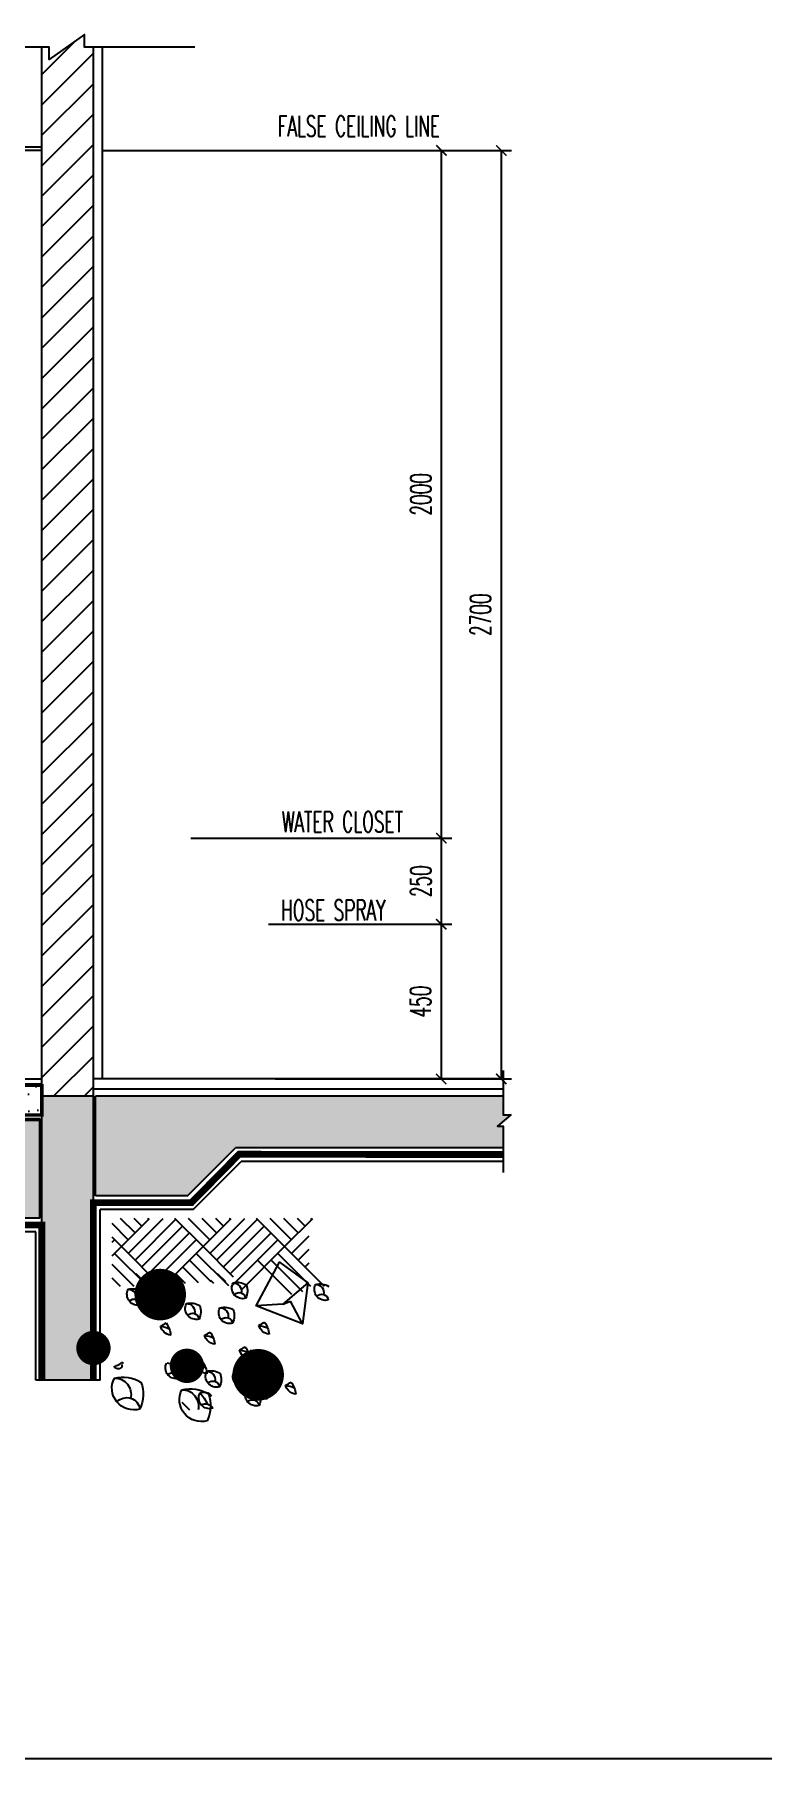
# Model space of a CAD drawing. Extents: x 417609.6 to 417638.5, y 43441 to 43460.9.
# Drawn here: x 417613.82 to 417615.94, y 43440.98 to 43445.99 of the extents above; entities that cross this region are included whole.
import ezdxf

# ---------------------------------------------------------------- set-up
doc = ezdxf.new("R2010")
doc.units = 0
doc.header["$MEASUREMENT"] = 0
doc.header["$PDMODE"] = 3
doc.header["$PDSIZE"] = 0.1
doc.linetypes.add('HIDDEN2', pattern=[0.1875, 0.125, -0.0625])
doc.layers.get('0').update_dxf_attribs({"linetype": 'CONTINUOUS'})
doc.layers.get('DEFPOINTS').update_dxf_attribs({"linetype": 'CONTINUOUS'})
for name, color, linetype in [('2', 2, 'CONTINUOUS'), ('Dimout', 4, 'CONTINUOUS'), ('ELE', 3, 'CONTINUOUS'), ('gravel', 11, 'CONTINUOUS'), ('Hatch', 11, 'CONTINUOUS'), ('Plaster', 7, 'CONTINUOUS'), ('TITLE', 6, 'CONTINUOUS'), ('TXT', 2, 'CONTINUOUS'), ('WALL', 6, 'CONTINUOUS'), ('WallPartition', 2, 'CONTINUOUS'), ('Windows', 9, 'CONTINUOUS')]:
    doc.layers.add(name, color=color, linetype=linetype)
doc.styles.add('ROMANS', font='ROMANS.shx', dxfattribs={"width": 0.6})
doc.dimstyles.new('R50', dxfattribs={"dimscale": 0, "dimtxt": 0.06, "dimasz": 0.03, "dimexe": 0.03, "dimexo": 0.03, "dimgap": 0.03, "dimtad": 1, "dimdec": 0, "dimlfac": 1000, "dimzin": 13, "dimdsep": 46, "dimtxsty": 'ROMANS', "dimblk": 'ARCHTICK', "dimcen": 0.09, "dimclrd": 4, "dimclre": 4, "dimclrt": 2, "dimadec": 0, "dimazin": 0, "dimtfac": 1, "dimtdec": 0, "dimtofl": 0, "dimtmove": 2, "dimatfit": 3, "dimldrblk": 'CLOSEDBLANK', "dimfxl": 0, "dimtolj": 1, "dimtzin": 0, "dimarcsym": 0})

# ---------------------------------------------------------------- blocks, each defined once
blk = doc.blocks.new('A$C53BB0ABE')
for p, q in [((0.1286, 0.5089), (0.0467, 0.5908)), ((0.0494, 0.5881), (0.052, 0.5908)), ((0.0692, 0.5683), (0.0916, 0.5908)), ((0.089, 0.5485), (0.1312, 0.5908)), ((0.1088, 0.5287), (0.1708, 0.5908)), ((0.1286, 0.5089), (0.2104, 0.5908)), ((0.3068, 0.4495), (0.188, 0.5683)), ((0.3266, 0.4693), (0.2078, 0.5881)), ((0.3464, 0.4891), (0.2447, 0.5908)), ((0.3662, 0.5089), (0.2843, 0.5908)), ((0.287, 0.5881), (0.2896, 0.5908)), ((0.3068, 0.5683), (0.3292, 0.5908)), ((0.3266, 0.5485), (0.3688, 0.5908)), ((0.3464, 0.5287), (0.4084, 0.5908)), ((0.3662, 0.5089), (0.448, 0.5908)), ((0.5444, 0.4495), (0.4256, 0.5683)), ((0.5642, 0.4693), (0.4454, 0.5881)), ((0.584, 0.4891), (0.4823, 0.5908)), ((0.6038, 0.5089), (0.5219, 0.5908)), ((0.5246, 0.5881), (0.5272, 0.5908)), ((0.5444, 0.5683), (0.5668, 0.5908)), ((0.5642, 0.5485), (0.6064, 0.5908)), ((0.584, 0.5287), (0.6308, 0.5756)), ((0.0126, 0.3929), (0.1286, 0.5089)), ((0.1088, 0.4891), (0.0574, 0.5405)), ((0.2522, 0.3853), (0.1286, 0.5089)), ((0.2844, 0.3927), (0.1484, 0.5287)), ((0.287, 0.4297), (0.1682, 0.5485)), ((0.2775, 0.4202), (0.3662, 0.5089)), ((0.4822, 0.3929), (0.3662, 0.5089)), ((0.5048, 0.4099), (0.386, 0.5287)), ((0.5246, 0.4297), (0.4058, 0.5485)), ((0.4877, 0.3929), (0.6038, 0.5089)), ((0.6038, 0.5089), (0.6308, 0.536)), ((0.6308, 0.4819), (0.6038, 0.5089)), ((0.6308, 0.5215), (0.6236, 0.5287)), ((0.0522, 0.3929), (0.1484, 0.4891)), ((0.089, 0.4693), (0.0574, 0.5009)), ((0.0692, 0.4495), (0.0574, 0.4613)), ((0.0761, 0.3773), (0.1682, 0.4693)), ((0.1077, 0.3692), (0.2078, 0.4693)), ((0.2911, 0.3942), (0.386, 0.4891)), ((0.3425, 0.406), (0.4058, 0.4693)), ((0.5273, 0.3929), (0.6236, 0.4891)), ((0.5669, 0.3929), (0.6308, 0.4568)), ((0.2998, 0.4059), (0.3237, 0.4297)), ((0.335, 0.4014), (0.3435, 0.4099)), ((0.3799, 0.4038), (0.4256, 0.4495)), ((0.4173, 0.4017), (0.4454, 0.4297)), ((0.4547, 0.3995), (0.4652, 0.4099)), ((0.4927, 0.3612), (0.5613, 0.4297)), ((0.6065, 0.3929), (0.6308, 0.4172)), ((0.6038, 0.1716), (0.5993, 0.1716)), ((0.5993, 0.1716), (0.5993, 0.17)), ((0.5993, 0.17), (0.6008, 0.17)), ((0.6008, 0.17), (0.6008, 0.1685)), ((0.6023, 0.1655), (0.6023, 0.1579)), ((0.6023, 0.1579), (0.6054, 0.1564)), ((0.6054, 0.17), (0.6038, 0.1716)), ((0.6069, 0.1685), (0.6054, 0.17)), ((0.6054, 0.1564), (0.6069, 0.1549)), ((0.6084, 0.167), (0.6069, 0.1685)), ((0.6069, 0.1549), (0.6084, 0.1534)), ((0.6099, 0.167), (0.6084, 0.167)), ((0.6084, 0.1534), (0.6175, 0.1534)), ((0.6114, 0.1655), (0.6099, 0.167)), ((0.6129, 0.164), (0.6114, 0.1655)), ((0.616, 0.164), (0.6129, 0.164)), ((0.6175, 0.1625), (0.616, 0.164)), ((0.6205, 0.1625), (0.6175, 0.1625)), ((0.6175, 0.1534), (0.619, 0.1549)), ((0.619, 0.1549), (0.622, 0.1549)), ((0.6205, 0.1609), (0.6205, 0.1625)), ((0.6236, 0.1609), (0.6205, 0.1609)), ((0.622, 0.1564), (0.6236, 0.1579)), ((0.622, 0.1549), (0.622, 0.1564)), ((0.6236, 0.1579), (0.6236, 0.1609)), ((0.1652, 0.1106), (0.1667, 0.1091)), ((0.1667, 0.1091), (0.1758, 0.1091)), ((0.1758, 0.1091), (0.1773, 0.1106)), ((0.1773, 0.1106), (0.1804, 0.1106)), ((0.4049, 0.033), (0.4273, 0.0554))]:
    blk.add_line(p, q)
for points in [[(0.0766, 0.2837), (0.2116, 0.3362), (0.1441, 0.4638), (0.0616, 0.4038), (0.0766, 0.2837), (0.1112, 0.3497)], [(0.1343, 0.3416), (0.2116, 0.3362), (0.1441, 0.4638), (0.0616, 0.4038), (0.1343, 0.3416), (0.1112, 0.3497)]]:
    blk.add_lwpolyline(points)
for centre, radius, start, end in [((0.2666, 0.354), 0.0509, 76.0322, 121.1405), ((0.2507, 0.3889), 0.0317, 253.7091, 27.4015), ((0.2787, 0.3794), 0.024, 89.5708, 192.7334), ((0.0263, 0.3493), 0.0509, 76.0322, 121.1405), ((0.0105, 0.3841), 0.0317, 253.7091, 27.4015), ((0.0207, 0.3509), 0.0193, 42.46, 171.8043), ((0.0385, 0.3747), 0.024, 89.5708, 192.7334), ((0.2876, 0.38), 0.0506, 159.5756, 205.1522), ((0.261, 0.3557), 0.0193, 42.46, 171.8043), ((0.5929, 0.3611), 0.0506, 159.5756, 205.1522), ((0.5718, 0.3352), 0.0509, 76.0322, 121.1405), ((0.556, 0.37), 0.0317, 253.7091, 27.4015), ((0.5662, 0.3369), 0.0193, 42.46, 171.8043), ((0.5839, 0.3606), 0.024, 89.5708, 192.7334), ((0.3258, 0.3075), 0.0506, 159.5756, 205.1522), ((0.3047, 0.2816), 0.0509, 76.0322, 121.1405), ((0.2889, 0.3164), 0.0317, 253.7091, 27.4015), ((0.2991, 0.2833), 0.0193, 42.46, 171.8043), ((0.3168, 0.307), 0.024, 89.5708, 192.7334), ((0.4233, 0.3197), 0.0506, 159.5756, 205.1522), ((0.4022, 0.2938), 0.0509, 76.0322, 121.1405), ((0.3864, 0.3286), 0.0317, 253.7091, 27.4015), ((0.3966, 0.2954), 0.0193, 42.46, 171.8043), ((0.4143, 0.3192), 0.024, 89.5708, 192.7334), ((0.2409, 0.2493), 0.0669, 143.5113, 175.9191), ((0.1707, 0.2874), 0.0336, 275.8828, 346.643), ((0.1707, 0.2874), 0.0336, 275.8828, 346.643), ((0.2198, 0.1738), 0.1071, 98.8765, 112.9463), ((-0.5126, -0.9402), 1.4144, 59.5906, 60.3518), ((0.3991, 0.2205), 0.0669, 143.5113, 175.9191), ((0.3289, 0.2586), 0.0336, 275.8828, 346.643), ((0.3289, 0.2586), 0.0336, 275.8828, 346.643), ((0.3781, 0.145), 0.1071, 98.8765, 112.9463), ((-0.3544, -0.969), 1.4144, 59.5906, 60.3518), ((0.5272, 0.2468), 0.0669, 143.5113, 175.9191), ((0.457, 0.285), 0.0336, 275.8828, 346.643), ((0.457, 0.285), 0.0336, 275.8828, 346.643), ((0.5062, 0.1714), 0.1071, 98.8765, 112.9463), ((-0.2263, -0.9426), 1.4144, 59.5906, 60.3518), ((0.2342, 0.1849), 0.0506, 159.5756, 205.1522), ((0.1973, 0.1938), 0.0317, 253.7091, 27.4015), ((0.2974, 0.1777), 0.0669, 143.5113, 175.9191), ((0.2272, 0.2159), 0.0336, 275.8828, 346.643), ((0.2272, 0.2159), 0.0336, 275.8828, 346.643), ((0.2764, 0.1023), 0.1071, 98.8765, 112.9463), ((-0.4561, -1.0117), 1.4144, 59.5906, 60.3518), ((0.2076, 0.1607), 0.0193, 42.46, 171.8043), ((0.4217, 0.1339), 0.0669, 143.5113, 175.9191), ((0.3515, 0.172), 0.0336, 275.8828, 346.643), ((0.3515, 0.172), 0.0336, 275.8828, 346.643), ((0.4007, 0.0584), 0.1071, 98.8765, 112.9463), ((-0.3318, -1.0556), 1.4144, 59.5906, 60.3518), ((0.4809, 0.1473), 0.0506, 159.5756, 205.1522), ((0.444, 0.1562), 0.0317, 253.7091, 27.4015), ((0.4719, 0.1468), 0.024, 89.5708, 192.7334), ((0.1633, 0.075), 0.0669, 143.5113, 175.9191), ((0.0931, 0.1132), 0.0336, 275.8828, 346.643), ((0.0931, 0.1132), 0.0336, 275.8828, 346.643), ((0.1423, -0.0004), 0.1071, 98.8765, 112.9463), ((-0.5902, -1.1144), 1.4144, 59.5906, 60.3518), ((0.247, 0.0605), 0.0669, 143.5113, 175.9191), ((-0.5065, -1.1289), 1.4144, 59.5906, 60.3518), ((0.2641, 0.1182), 0.0309, 145.6775, 215.1297), ((0.2643, 0.1135), 0.0339, 70.0639, 139.3275), ((0.2477, 0.1308), 0.0317, 253.7091, 27.4015), ((0.258, 0.0977), 0.0193, 42.46, 171.8043), ((0.2757, 0.1214), 0.024, 89.5708, 192.7334), ((0.364, 0.1228), 0.0506, 159.5756, 205.1522), ((0.343, 0.0969), 0.0509, 76.0322, 121.1405), ((0.3271, 0.1317), 0.0317, 253.7091, 27.4015), ((0.3374, 0.0986), 0.0193, 42.46, 171.8043), ((0.3551, 0.1223), 0.024, 89.5708, 192.7334), ((0.4542, 0.123), 0.0193, 42.46, 171.8043), ((0.6418, 0.0795), 0.1012, 159.5756, 205.1522), ((0.5997, 0.0276), 0.1018, 76.0322, 121.1405), ((0.568, 0.0973), 0.0634, 253.7091, 27.4015), ((0.6239, 0.0785), 0.048, 89.5708, 192.7334), ((0.1768, 0.0987), 0.0336, 275.8828, 346.643), ((0.1768, 0.0987), 0.0336, 275.8828, 346.643), ((0.2259, -0.0149), 0.1071, 98.8765, 112.9463), ((0.2488, 0.0686), 0.0506, 159.5756, 205.1522), ((0.2277, 0.0426), 0.0509, 76.0322, 121.1405), ((0.2119, 0.0775), 0.0317, 253.7091, 27.4015), ((0.2221, 0.0443), 0.0193, 42.46, 171.8043), ((0.2398, 0.0681), 0.024, 89.5708, 192.7334), ((0.347, 0.0689), 0.0317, 253.7091, 27.4015), ((0.3603, 0.0256), 0.0257, 64.3681, 149.8962), ((0.3641, 0.0592), 0.0267, 65.5992, 147.4022), ((0.4454, 0.0455), 0.1012, 159.5756, 205.1522), ((0.4033, -0.0063), 0.1018, 76.0322, 121.1405), ((0.5126, -0.0328), 0.1801, 139.7514, 152.5428), ((0.3716, 0.0634), 0.0634, 253.7091, 27.4015), ((0.4275, 0.0445), 0.048, 89.5708, 192.7334), ((0.5884, 0.031), 0.0386, 42.46, 171.8043)]:
    blk.add_arc(centre, radius, start, end)
at = {"layer": 'Hatch'}
for points, const_width in [([(0.4534, 0.3692, 1), (0.5284, 0.3692, 1)], 0.075), ([(0.6603, 0.2138, 1), (0.7103, 0.2138, 1)], 0.05), ([(0.1682, 0.136, 1), (0.2432, 0.136, 1)], 0.075), ([(0.3881, 0.162, 1), (0.4381, 0.162, 1)], 0.05)]:
    blk.add_lwpolyline(points, format="xyb", close=True, dxfattribs=dict(at, const_width=const_width))
blk = doc.blocks.new('_ARCHTICK')
at = {"color": 0, "linetype": 'ByBlock', "const_width": 0.15}
blk.add_lwpolyline([(-0.5, -0.5), (0.5, 0.5)], dxfattribs=at)
blk = doc.blocks.new('*D172')
at = {"layer": 'DEFPOINTS', "color": 0}
for p in [(417615.0077, 43445.6528), (417615.007, 43442.9528), (417615.182, 43442.9528)]:
    blk.add_point(p, dxfattribs=at)
at = {"layer": 'Dimout', "color": 4, "lineweight": -2}
for p, q in [((417615.0377, 43445.6528), (417615.212, 43445.6528)), ((417615.182, 43445.6528), (417615.182, 43442.9528)), ((417615.037, 43442.9528), (417615.212, 43442.9528))]:
    blk.add_line(p, q, dxfattribs=at)
at = {"layer": 'Dimout', "color": 4, "lineweight": -2, "xscale": 0.03, "yscale": 0.03, "zscale": 0.03}
for p, rotation in [((417615.182, 43445.6528), 90), ((417615.182, 43442.9528), 270)]:
    blk.add_blockref('_ARCHTICK', p, dxfattribs=dict(at, rotation=rotation))
at = {"layer": 'Dimout', "color": 2, "insert": (417615.122, 43444.3028), "char_height": 0.06, "attachment_point": 5, "rotation": 90, "style": 'ROMANS'}
blk.add_mtext('\\A1;2700', dxfattribs=at)
blk = doc.blocks.new('_ClosedBlank')
at = {"color": 0, "linetype": 'ByBlock', "lineweight": -2}
for p, q in [((-1, 0.17), (0, 0)), ((-1, 0.17), (-1, -0.17)), ((0, 0), (-1, -0.17))]:
    blk.add_line(p, q, dxfattribs=at)
blk = doc.blocks.new('*D173')
at = {"layer": 'DEFPOINTS', "color": 0}
for p in [(417613.9934, 43445.6528), (417615.0077, 43445.6528), (417614.248, 43443.6528)]:
    blk.add_point(p, dxfattribs=at)
at = {"layer": 'Dimout', "color": 4, "lineweight": -2}
for p, q in [((417614.0234, 43445.6528), (417615.0377, 43445.6528)), ((417615.0077, 43443.6528), (417615.0077, 43445.6528)), ((417614.278, 43443.6528), (417615.0377, 43443.6528))]:
    blk.add_line(p, q, dxfattribs=at)
at = {"layer": 'Dimout', "color": 4, "lineweight": -2, "xscale": 0.03, "yscale": 0.03, "zscale": 0.03}
for p, rotation in [((417615.0077, 43445.6528), 90), ((417615.0077, 43443.6528), 270)]:
    blk.add_blockref('_ARCHTICK', p, dxfattribs=dict(at, rotation=rotation))
at = {"layer": 'Dimout', "color": 2, "insert": (417614.9477, 43444.6528), "char_height": 0.06, "attachment_point": 5, "rotation": 90, "style": 'ROMANS'}
blk.add_mtext('\\A1;2000', dxfattribs=at)
blk = doc.blocks.new('*D174')
at = {"layer": 'DEFPOINTS', "color": 0}
for p in [(417615.0077, 43443.6528), (417615.0077, 43443.6528), (417614.474, 43443.4028)]:
    blk.add_point(p, dxfattribs=at)
at = {"layer": 'Dimout', "color": 4, "lineweight": -2}
for p, q in [((417615.0077, 43443.4028), (417615.0077, 43443.6528)), ((417614.504, 43443.4028), (417615.0377, 43443.4028))]:
    blk.add_line(p, q, dxfattribs=at)
at = {"layer": 'Dimout', "color": 4, "lineweight": -2, "xscale": 0.03, "yscale": 0.03, "zscale": 0.03}
for p, rotation in [((417615.0077, 43443.6528), 90), ((417615.0077, 43443.4028), 270)]:
    blk.add_blockref('_ARCHTICK', p, dxfattribs=dict(at, rotation=rotation))
at = {"layer": 'Dimout', "color": 2, "insert": (417614.9477, 43443.5278), "char_height": 0.06, "attachment_point": 5, "rotation": 90, "style": 'ROMANS'}
blk.add_mtext('\\A1;250', dxfattribs=at)
blk = doc.blocks.new('*D175')
at = {"layer": 'DEFPOINTS', "color": 0}
for p in [(417615.007, 43443.4028), (417614.494, 43442.9528), (417615.007, 43442.9528)]:
    blk.add_point(p, dxfattribs=at)
at = {"layer": 'Dimout', "color": 4, "lineweight": -2}
for p, q in [((417615.007, 43443.4028), (417615.007, 43442.9528)), ((417614.524, 43442.9528), (417615.037, 43442.9528))]:
    blk.add_line(p, q, dxfattribs=at)
at = {"layer": 'Dimout', "color": 4, "lineweight": -2, "xscale": 0.03, "yscale": 0.03, "zscale": 0.03}
for p, rotation in [((417615.007, 43443.4028), 90), ((417615.007, 43442.9528), 270)]:
    blk.add_blockref('_ARCHTICK', p, dxfattribs=dict(at, rotation=rotation))
at = {"layer": 'Dimout', "color": 2, "insert": (417614.947, 43443.1778), "char_height": 0.06, "attachment_point": 5, "rotation": 90, "style": 'ROMANS'}
blk.add_mtext('\\A1;450', dxfattribs=at)

msp = doc.modelspace()

# ---------------------------------------------------------------- hatches: boundary and pattern name
at = {"layer": 'Hatch'}
h = msp.add_hatch(dxfattribs=at)
h.set_pattern_fill('ANSI31', color=256, scale=0.5, style=0)
h.set_pattern_definition([(45, (-124.306846, -60.16814), (-0.044194173824, 0.044194173824), [])])
h.paths.add_polyline_path([(417610.9946, 43445.9528), (417610.9687, 43445.9528), (417610.9687, 43445.99), (417610.8658, 43445.9172), (417610.8658, 43445.9528), (417610.8446, 43445.9528), (417610.8446, 43442.8978), (417610.9946, 43442.8978), (417610.9946, 43442.9328)])
h.paths.add_polyline_path([(417613.9946, 43445.9528), (417613.9692, 43445.9528), (417613.9692, 43445.99), (417613.8662, 43445.9172), (417613.8662, 43445.9528), (417613.8446, 43445.9528), (417613.8446, 43442.9379), (417613.8447, 43442.9379), (417613.8447, 43442.9028), (417613.9946, 43442.9028)])
at = {"layer": 'Windows'}
h = msp.add_hatch(dxfattribs=at)
h.set_pattern_fill('AR-CONC', color=256, scale=0.03, style=0)
h.set_pattern_definition([(50, (-124.30685, -60.16814), (0.21517805478, -0.018825640495), [0.0225, -0.2475]), (355, (-124.30685, -60.16814), (-0.04162540008, 0.22565764011), [0.018, -0.198]), (100.4514, (-124.28891, -60.1697), (0.17355281451, 0.20683186262), [0.019122057, -0.2103426336]), (46.1842, (-124.30685, -60.10814), (0.32017231459, -0.0496557043), [0.03375, -0.37125]), (96.6356, (-124.28016, -60.11228), (0.28039881166, 0.29223536127), [0.0286830864, -0.3155139]), (351.1842, (-124.30685, -60.10814), (0.28039858354, 0.29223558028), [0.027, -0.297]), (21, (-124.27685, -60.12314), (0.179072115636, -0.1207856672), [0.0225, -0.2475]), (326, (-124.27685, -60.12314), (0.07299459958, 0.21754501351), [0.018, -0.198]), (71.4514, (-124.26192, -60.1332), (0.25206678857, 0.09675914901), [0.019122057, -0.2103426336]), (37.5, (-124.306846, -60.16814), (0.003647956595, 0.09986815615), [0, -0.1956, 0, -0.201, 0, -0.19875]), (7.5, (-124.30685, -60.16814), (0.078920861233, 0.118323513565), [0, -0.1146, 0, -0.1911, 0, -0.07575]), (327.5, (-124.373746, -60.16814), (0.160146730852, -0.00676646152), [0, -0.075, 0, -0.234, 0, -0.3105]), (317.5, (-124.40375, -60.16814), (0.174955850803, 0.0300314947), [0, -0.0975, 0, -0.1554, 0, -0.2205])])
h.paths.add_polyline_path([(417615.1878, 43442.8156), (417615.1713, 43442.8156), (417615.2103, 43442.8481), (417615.1878, 43442.8481), (417615.1878, 43442.9028), (417614.001, 43442.9028), (417614.001, 43442.6128), (417614.2686, 43442.6128), (417614.4086, 43442.7528), (417615.1878, 43442.7528)])
h.paths.add_polyline_path([(417613.9946, 43442.9028), (417613.8447, 43442.9028), (417613.8447, 43442.8328), (417613.8446, 43442.8328), (417613.8446, 43442.5478), (417613.8446, 43442.0772), (417613.9946, 43442.0772), (417613.9946, 43442.1453, -0.412817), (417613.9698, 43442.1703, -0.412817), (417613.9946, 43442.1953)])
h.paths.add_polyline_path([(417613.8383, 43442.8328), (417611.4756, 43442.8328), (417611.4756, 43442.6878), (417613.4046, 43442.6878), (417613.5446, 43442.5478), (417613.8383, 43442.5478)])
h.paths.add_polyline_path([(417611.4756, 43442.8328), (417611.0003, 43442.8328), (417611.0003, 43442.5478), (417611.2939, 43442.5478), (417611.4339, 43442.6878), (417611.4756, 43442.6878)])
h.paths.add_polyline_path([(417610.9946, 43442.8428), (417610.9946, 43442.8978), (417610.8446, 43442.8978), (417610.8446, 43442.0772), (417610.9946, 43442.0772), (417610.9946, 43442.5028)])
h.paths.add_polyline_path([(417610.8395, 43442.8978), (417609.7947, 43442.8978), (417609.7947, 43442.8481), (417609.8172, 43442.8481), (417609.7781, 43442.8156), (417609.7947, 43442.8156), (417609.7947, 43442.7478), (417610.4046, 43442.7478), (417610.5446, 43442.6078), (417610.8395, 43442.6078)])
h = msp.add_hatch(dxfattribs=at)
h.set_pattern_fill('AR-SAND', color=256, scale=0.05, style=0)
h.set_pattern_definition([(37.5, (-124.306846, -60.16814), (-0.003149667905, 0.09634118845), [0, -0.076, 0, -0.085, 0, -0.08125]), (7.5, (-124.30685, -60.16814), (0.088488835263, 0.14110730326), [0, -0.041, 0, -0.0685, 0, -0.02625]), (327.5, (-124.36835, -60.16814), (0.155707093088, 0.000282952677), [0, -0.025, 0, -0.09, 0, -0.1175]), (317.5, (-124.36835, -60.16814), (0.15030633023, 0.043883778247), [0, -0.0125, 0, -0.059, 0, -0.0675])])
h.paths.add_polyline_path([(417613.8447, 43442.9379), (417611.0003, 43442.9379), (417611.0003, 43442.8328), (417613.8447, 43442.8328)])

# ---------------------------------------------------------------- linework, layer by layer
for p, q in [((417613.8446, 43445.6628), (417610.9946, 43445.6628)), ((417613.8446, 43445.6528), (417610.9946, 43445.6528))]:
    msp.add_line(p, q)
at = {"layer": '2'}
for p, q in [((417613.8446, 43442.0772), (417613.8446, 43442.9028)), ((417613.8446, 43442.5478), (417613.8446, 43442.9028)), ((417613.9946, 43442.9028), (417613.8446, 43442.9028)), ((417613.9946, 43442.0802), (417613.9946, 43442.9028)), ((417615.1878, 43442.9028), (417614.001, 43442.9028)), ((417614.001, 43442.6128), (417614.001, 43442.9028)), ((417611.0003, 43442.8328), (417613.8383, 43442.8378)), ((417613.8383, 43442.5478), (417613.8383, 43442.8378)), ((417614.2686, 43442.6128), (417614.4086, 43442.7528)), ((417615.1878, 43442.7528), (417614.4086, 43442.7528)), ((417614.2852, 43442.5728), (417614.4252, 43442.7128)), ((417615.1878, 43442.7128), (417614.4252, 43442.7128)), ((417614.2686, 43442.6128), (417614.001, 43442.6128)), ((417613.8383, 43442.5478), (417613.5446, 43442.5478)), ((417614.0146, 43442.0772), (417614.0146, 43442.5728)), ((417614.2852, 43442.5728), (417614.0146, 43442.5728)), ((417613.8275, 43442.5078), (417613.5281, 43442.5078)), ((417613.8275, 43442.0772), (417613.8275, 43442.5078)), ((417614.0146, 43442.0772), (417613.8275, 43442.0772))]:
    msp.add_line(p, q, dxfattribs=at)
at = {"layer": 'ELE'}
msp.add_lwpolyline([(417614.2896, 43445.9528), (417613.9692, 43445.9528), (417613.9692, 43445.99), (417613.8662, 43445.9172), (417613.8662, 43445.9528), (417610.9687, 43445.9528), (417610.9687, 43445.99), (417610.8658, 43445.9172), (417610.8658, 43445.9528), (417610.7123, 43445.9528)], dxfattribs=at)
at = {"layer": 'Plaster'}
for p, q in [((417614.0206, 43445.9528), (417614.0206, 43442.9528)), ((417611.0003, 43442.9528), (417613.8446, 43442.9528)), ((417615.1878, 43442.9528), (417613.9946, 43442.9528)), ((417611.0003, 43442.9379), (417613.8447, 43442.9379)), ((417611.0003, 43442.9329), (417613.8447, 43442.9329)), ((417615.1878, 43442.9228), (417613.9946, 43442.9228))]:
    msp.add_line(p, q, dxfattribs=at)
at = {"layer": 'TITLE'}
msp.add_line((417609.6136, 43440.9766), (417637.9386, 43440.9766), dxfattribs=at)
at = {"layer": 'WALL'}
for p, q in [((417613.8446, 43442.9028), (417613.8446, 43445.9528)), ((417613.9946, 43442.9028), (417613.9946, 43445.9528))]:
    msp.add_line(p, q, dxfattribs=at)
at = {"layer": 'WallPartition', "linetype": 'HIDDEN2'}
for points, const_width in [([(417610.9946, 43442.8428), (417613.8446, 43442.8478), (417613.8446, 43442.9378)], 0.01), ([(417615.1878, 43442.7329), (417614.4189, 43442.7338), (417614.2801, 43442.5929), (417613.9946, 43442.5929), (417613.9946, 43442.0772)], 0.02), ([(417611.0015, 43442.0772), (417611.0015, 43442.5233), (417611.305, 43442.5269), (417611.4394, 43442.6662), (417613.4224, 43442.6679), (417613.5624, 43442.5279), (417613.8446, 43442.5279), (417613.8446, 43442.0772)], 0.02)]:
    msp.add_lwpolyline(points, dxfattribs=dict(at, const_width=const_width))
at = {"layer": 'Windows'}
msp.add_lwpolyline([(417615.1878, 43442.9772), (417615.1878, 43442.8481), (417615.2103, 43442.8481), (417615.1713, 43442.8156), (417615.1878, 43442.8156), (417615.1878, 43442.6809)], dxfattribs=at)
msp.add_lwpolyline([(417613.8447, 43442.9379), (417611.0003, 43442.9379), (417611.0003, 43442.8328), (417613.8447, 43442.8328)], close=True, dxfattribs=at)

# ---------------------------------------------------------------- block references
at = {"layer": 'gravel', "xscale": -1}
msp.add_blockref('A$C53BB0ABE', (417614.6801, 43441.9565), dxfattribs=at)

# ---------------------------------------------------------------- texts
at = {"layer": 'TXT', "style": 'ROMANS', "width": 0.6}
for s, p in [('FALSE CEILING LINE', (417614.5316, 43445.6931)), (' WATER CLOSET', (417614.5182, 43443.6702)), ('HOSE SPRAY', (417614.5411, 43443.4137))]:
    msp.add_text(s, height=0.06, dxfattribs=at).set_placement(p)

# ---------------------------------------------------------------- dimensions: what is measured, and where the dimension line sits
at = {"layer": 'Dimout'}
for base, p1, p2, picture, middle in [((417615.0077, 43445.6528), (417614.248, 43443.6528), (417613.9934, 43445.6528), '*D173', (417614.9477, 43444.6528)), ((417615.182, 43442.9528), (417615.0077, 43445.6528), (417615.007, 43442.9528), '*D172', (417615.122, 43444.3028)), ((417615.0077, 43443.6528), (417614.474, 43443.4028), (417615.0077, 43443.6528), '*D174', (417614.9477, 43443.5278)), ((417615.007, 43442.9528), (417615.007, 43443.4028), (417614.494, 43442.9528), '*D175', (417614.947, 43443.1778))]:
    dim = msp.add_linear_dim(base=base, p1=p1, p2=p2, angle=90, dimstyle='R50', override={"dimscale": 1}, dxfattribs=at)
    dim.commit()
    dim.dimension.update_dxf_attribs({"geometry": picture, "text_midpoint": middle})

doc.saveas('drawing.dxf')
